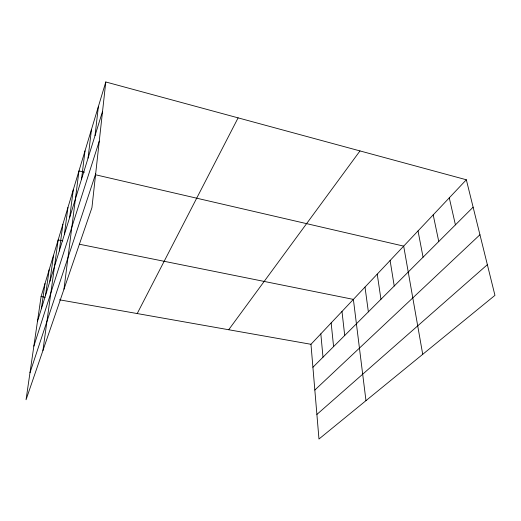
<?xml version="1.0" encoding="UTF-8"?>
<svg xmlns="http://www.w3.org/2000/svg" width="521" height="521" viewBox="0 0 521 521"><rect width="100%" height="100%" fill="white"/><g stroke="black" fill="none" stroke-linecap="round" stroke-linejoin="round"><path stroke-width="0.78" d="M105.789 81.973L91.93 207.69L26.05 399.731L41.087 296.553L105.789 81.973L466.341 179.771L494.95 295.355L318.969 439.027L310.972 344.296L466.341 179.771M95.037 135.571L98.378 106.538M88.042 158.143L91.468 129.455M81.523 179.204L85.014 150.869M63.972 289.181L78.964 170.94L84.448 172.21M69.703 217.348L73.285 189.774M64.33 234.684L67.938 207.495M59.277 250.992L62.904 224.193M42.917 350.555L58.157 239.953L62.852 240.897M49.886 281.301L53.526 255.297M45.516 295.407L49.156 269.8M41.387 308.745L45.014 283.528M37.473 321.379L102.552 111.318M33.865 346.133L99.264 141.139M29.984 372.749L95.662 173.838M137.212 313.557L238.11 117.863M228.699 329.741L359.985 150.921M312.913 367.266L473.127 207.169M314.834 390.053L479.945 234.743M316.892 414.436L487.356 264.681M41.087 296.553L45.08 297.257M59.459 299.803L310.972 344.296M79.283 244.206L353.381 299.386L365.976 400.656M95.408 174.743L403.684 246.12L422.72 354.326M449.278 197.843L455.419 224.864M433.205 214.867L438.76 241.51M418.031 230.933L423.059 257.198M390.105 260.5L394.228 286.009M377.23 274.137L380.955 299.269M365.006 287.078L368.367 311.845M341.991 311.447L344.713 335.485M331.154 322.929L333.59 346.595M320.825 333.863L323 357.178"/></g></svg>
